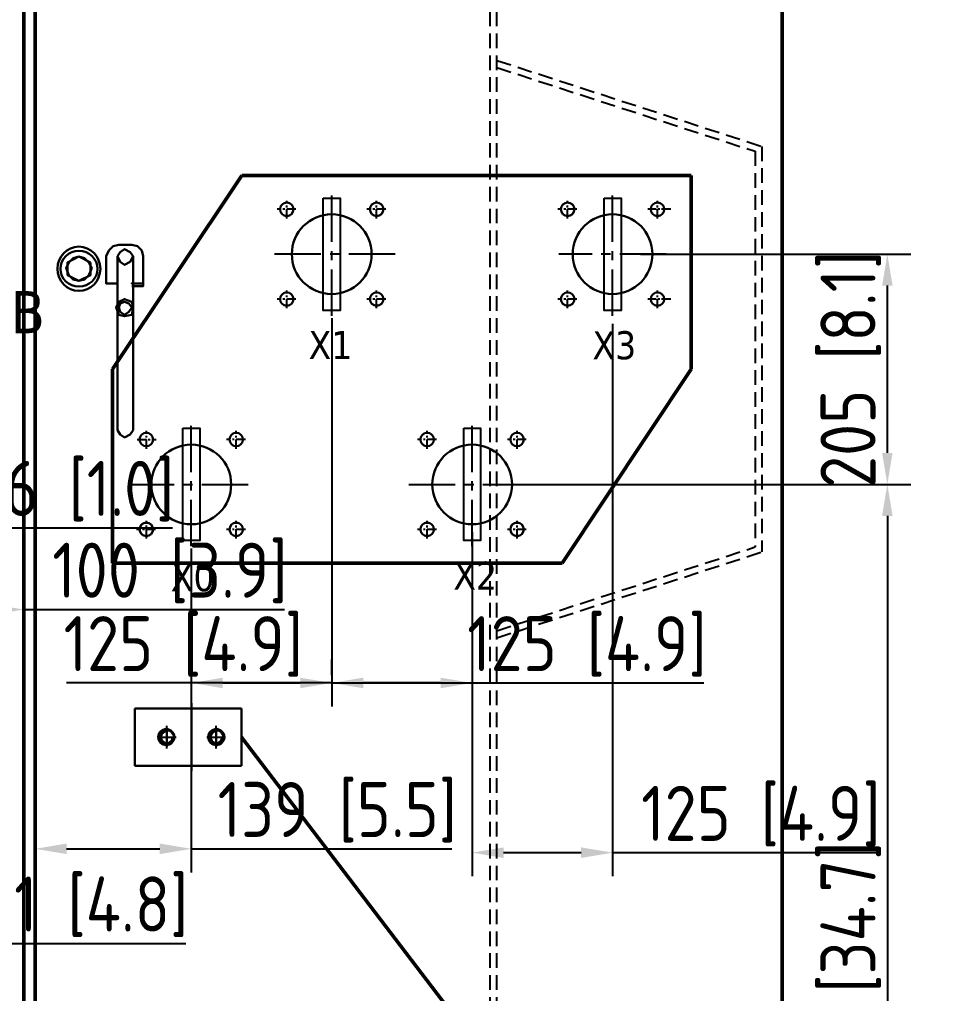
# Model space of a CAD drawing. Header units: millimetres. Extents: x 261789 to 272313, y -191856 to -185409.
# Drawn here: x 264258 to 265079, y -187570 to -186702 of the extents above; entities that cross this region are included whole.
import ezdxf

# ---------------------------------------------------------------- set-up
doc = ezdxf.new("R2010")
doc.units = ezdxf.units.MM
doc.header["$LTSCALE"] = 13
for name, pattern in [('CENTER', [50.8, 31.75, -6.35, 6.35, -6.35]), ('CENTERX2', [101.6, 63.5, -12.7, 12.7, -12.7]), ('DASHED', [0.75, 0.5, -0.25]), ('HIDDEN', [9.525, 6.35, -3.175])]:
    doc.linetypes.add(name, pattern=pattern)
for name, color, linetype in [('1', 4, 'Continuous'), ('2', 3, 'Continuous'), ('3中心线层', 1, 'CENTER'), ('4', 2, 'HIDDEN'), ('4虚线层', 6, 'DASHED'), ('粗实线', 4, 'Continuous')]:
    doc.layers.add(name, color=color, linetype=linetype)
doc.layers.add('2细实线', color=3, linetype='Continuous', lineweight=20)
doc.layers.add('标注、文本', color=3, linetype='Continuous', lineweight=25)
doc.styles.get("Standard").update_dxf_attribs({"font": 'gbenor.shx', "bigfont": 'gbcbig.shx'})
doc.styles.add('Tahoma$001', font='tahoma.ttf', dxfattribs={"height": 2.159784})
doc.dimstyles.new('英寸 1-10', dxfattribs={"dimscale": 14, "dimtxt": 3.5, "dimasz": 2, "dimexe": 1.5, "dimexo": 0.5, "dimgap": 0.5, "dimtad": 1, "dimtoh": 1, "dimdec": 1, "dimdsep": 46, "dimtxsty": 'Standard', "dimcen": 2.5, "dimclrd": 3, "dimclre": 3, "dimclrt": 3, "dimadec": 0, "dimazin": 2, "dimtfac": 1, "dimtdec": 1, "dimtmove": 0, "dimatfit": 2, "dimfxl": 1, "dimarcsym": 0})

# ---------------------------------------------------------------- blocks, each defined once
blk = doc.blocks.new('*D62')
at = {"layer": '2细实线', "color": 3, "linetype": 'ByBlock', "lineweight": -2}
for p, q in [((264410.78, -187173.47), (264410.78, -187461.94)), ((264271.78, -187181.58), (264271.78, -187461.94)), ((264299.78, -187440.94), (264382.78, -187440.94)), ((264410.78, -187440.94), (264642.8, -187440.94))]:
    blk.add_line(p, q, dxfattribs=at)
at = {"layer": '2细实线', "color": 3, "linetype": 'ByBlock'}
for points in [[(264299.78, -187436.27), (264299.78, -187445.6), (264271.78, -187440.94)], [(264382.78, -187436.27), (264382.78, -187445.6), (264410.78, -187440.94)]]:
    blk.add_solid(points, dxfattribs=at)
at = {"layer": 'Defpoints', "color": 0, "linetype": 'ByBlock'}
for p in [(264410.78, -187166.47), (264271.78, -187174.58), (264410.78, -187440.94)]:
    blk.add_point(p, dxfattribs=at)
at = {"layer": '2细实线', "color": 3, "linetype": 'ByBlock', "insert": (264540.79, -187408.42), "char_height": 49, "attachment_point": 5}
blk.add_mtext('139 [5.5]', dxfattribs=at)
blk = doc.blocks.new('A$C3970166B')
at = {"layer": '标注、文本', "color": 4, "lineweight": 30}
for points in [[(20.32, 13.55), (18.63, 16.93), (16.09, 19.47), (12.7, 20.32), (9.31, 19.47), (6.77, 16.93), (5.08, 13.55), (6.77, 9.31), (9.31, 6.77), (12.7, 5.93), (16.09, 6.77), (18.63, 9.31)], [(19.47, 16.93), (12.7, 20.32), (5.93, 16.93), (5.93, 9.31), (12.7, 5.93), (19.47, 9.31)]]:
    blk.add_lwpolyline(points, close=True, dxfattribs=at)
for major_axis, ratio in [((0, 13.12), 0.967742), ((-11.01, 0), 0.961538)]:
    blk.add_ellipse((12.7, 13.12), major_axis=major_axis, ratio=ratio, start_param=0, end_param=6.283185, dxfattribs=at)
blk = doc.blocks.new('A$C33D96195')
at = {"layer": '标注、文本', "color": 4, "lineweight": 30}
for points in [[(54.61, 171.45), (49.53, 170.18), (45.72, 166.37), (43.18, 161.29)], [(67.31, 6.35), (67.31, 161.29), (64.77, 165.1), (59.69, 167.64), (55.88, 165.1), (53.34, 161.29), (55.88, 156.21), (59.69, 153.67), (64.77, 156.21), (67.31, 161.29)], [(54.61, 171.45), (66.04, 171.45)], [(76.2, 161.29), (74.93, 166.37), (71.12, 170.18), (66.04, 171.45)], [(53.34, 137.16), (43.18, 137.16), (43.18, 161.29)], [(53.34, 161.29), (53.34, 6.35)], [(76.2, 161.29), (76.2, 137.16), (66.04, 137.16), (76.2, 137.16), (76.2, 134.62), (66.04, 134.62)], [(53.34, 6.35), (55.88, 2.54), (59.69, 0), (64.77, 2.54), (67.31, 6.35)]]:
    blk.add_lwpolyline(points, dxfattribs=at)
for points in [[(30.48, 150.83), (27.94, 155.91), (24.13, 159.72), (19.05, 160.99), (13.97, 159.72), (10.16, 155.91), (7.62, 150.83), (10.16, 144.48), (13.97, 140.67), (19.05, 139.4), (24.13, 140.67), (27.94, 144.48)], [(29.21, 155.91), (19.05, 160.99), (8.89, 155.91), (8.89, 144.48), (19.05, 139.4), (29.21, 144.48)], [(67.31, 115.57), (66.04, 120.65), (59.69, 123.19), (54.61, 120.65), (52.07, 115.57), (54.61, 109.22), (59.69, 107.95), (66.04, 109.22)], [(66.04, 115.57), (63.5, 119.38), (59.69, 120.65), (55.88, 119.38), (54.61, 115.57), (55.88, 111.76), (59.69, 109.22), (63.5, 111.76)]]:
    blk.add_lwpolyline(points, close=True, dxfattribs=at)
for major_axis, ratio in [((0, 19.69), 0.967742), ((-16.51, 0), 0.961538)]:
    blk.add_ellipse((19.05, 150.2), major_axis=major_axis, ratio=ratio, start_param=0, end_param=6.283185, dxfattribs=at)
at = {"layer": '标注、文本', "xscale": 1.5, "yscale": 1.5, "zscale": 1.5}
blk.add_blockref('A$C3970166B', (0, 130.51), dxfattribs=at)
blk = doc.blocks.new('*D45')
at = {"layer": '2细实线', "color": 3, "linetype": 'ByBlock', "lineweight": -2}
for p, q in [((264161.78, -187457.34), (264161.78, -187206.85)), ((264261.78, -187291.47), (264261.78, -187206.85)), ((264189.78, -187227.85), (264233.78, -187227.85)), ((264261.78, -187227.85), (264493.8, -187227.85))]:
    blk.add_line(p, q, dxfattribs=at)
at = {"layer": '2细实线', "color": 3, "linetype": 'ByBlock'}
for points in [[(264189.78, -187223.18), (264189.78, -187232.51), (264161.78, -187227.85)], [(264233.78, -187223.18), (264233.78, -187232.51), (264261.78, -187227.85)]]:
    blk.add_solid(points, dxfattribs=at)
at = {"layer": 'Defpoints', "color": 0, "linetype": 'ByBlock'}
for p in [(264261.78, -187227.85), (264261.78, -187298.47), (264161.78, -187464.34)]:
    blk.add_point(p, dxfattribs=at)
at = {"layer": '2细实线', "color": 3, "linetype": 'ByBlock', "insert": (264391.79, -187195.33), "char_height": 49, "attachment_point": 5}
blk.add_mtext('100 [3.9]', dxfattribs=at)
blk = doc.blocks.new('*D46')
at = {"layer": '2细实线', "color": 3, "linetype": 'ByBlock', "lineweight": -2}
for p, q in [((264161.78, -187446.97), (264161.78, -187546.09)), ((264040.79, -187531.71), (264040.79, -187546.09)), ((264068.79, -187525.09), (264133.78, -187525.09)), ((264161.78, -187525.09), (264405.84, -187525.09))]:
    blk.add_line(p, q, dxfattribs=at)
at = {"layer": '2细实线', "color": 3, "linetype": 'ByBlock'}
for points in [[(264068.79, -187520.42), (264068.79, -187529.75), (264040.79, -187525.09)], [(264133.78, -187520.42), (264133.78, -187529.75), (264161.78, -187525.09)]]:
    blk.add_solid(points, dxfattribs=at)
at = {"layer": 'Defpoints', "color": 0, "linetype": 'ByBlock'}
for p in [(264161.78, -187439.97), (264040.79, -187524.71), (264161.78, -187525.09)]:
    blk.add_point(p, dxfattribs=at)
at = {"layer": '2细实线', "color": 3, "linetype": 'ByBlock', "insert": (264305.94, -187492.57), "char_height": 49, "attachment_point": 5}
blk.add_mtext('121 [4.8]', dxfattribs=at)
blk = doc.blocks.new('*D64')
at = {"layer": '2细实线', "color": 3, "linetype": 'ByBlock', "lineweight": -2}
for p, q in [((264704.19, -187116.47), (265051.35, -187116.47)), ((265030.35, -187144.47), (265030.35, -187969.47)), ((264943.78, -187997.47), (265051.35, -187997.47))]:
    blk.add_line(p, q, dxfattribs=at)
at = {"layer": '2细实线', "color": 3, "linetype": 'ByBlock'}
for points in [[(265025.69, -187144.47), (265035.02, -187144.47), (265030.35, -187116.47)], [(265025.69, -187969.47), (265035.02, -187969.47), (265030.35, -187997.47)]]:
    blk.add_solid(points, dxfattribs=at)
at = {"layer": 'Defpoints', "color": 0, "linetype": 'ByBlock'}
for p in [(264697.19, -187116.47), (264936.78, -187997.47), (265030.35, -187997.47)]:
    blk.add_point(p, dxfattribs=at)
at = {"layer": '2细实线', "color": 3, "linetype": 'ByBlock', "insert": (264997.83, -187556.97), "char_height": 49, "attachment_point": 5, "rotation": 90}
blk.add_mtext('881 [34.7]', dxfattribs=at)
blk = doc.blocks.new('*D47')
at = {"layer": '2细实线', "color": 3, "linetype": 'ByBlock', "lineweight": -2}
for p, q in [((264810.53, -186911.47), (265051.35, -186911.47)), ((265030.35, -187088.47), (265030.35, -186939.47)), ((264833.32, -187116.47), (265051.35, -187116.47))]:
    blk.add_line(p, q, dxfattribs=at)
at = {"layer": '2细实线', "color": 3, "linetype": 'ByBlock'}
for points in [[(265025.69, -186939.47), (265035.02, -186939.47), (265030.35, -186911.47)], [(265025.69, -187088.47), (265035.02, -187088.47), (265030.35, -187116.47)]]:
    blk.add_solid(points, dxfattribs=at)
at = {"layer": 'Defpoints', "color": 0, "linetype": 'ByBlock'}
for p in [(264803.53, -186911.47), (265030.35, -186911.47), (264826.32, -187116.47)]:
    blk.add_point(p, dxfattribs=at)
at = {"layer": '2细实线', "color": 3, "linetype": 'ByBlock', "insert": (264997.83, -187013.97), "char_height": 49, "attachment_point": 5, "rotation": 90}
blk.add_mtext('205 [8.1]', dxfattribs=at)
blk = doc.blocks.new('*D66')
at = {"layer": '2细实线', "color": 3, "linetype": 'ByBlock', "lineweight": -2}
for p, q in [((264535.78, -186968.47), (264535.78, -187314.24)), ((264410.78, -187246.15), (264410.78, -187314.24)), ((264438.78, -187293.24), (264507.78, -187293.24)), ((264535.78, -187293.24), (264867.03, -187293.24))]:
    blk.add_line(p, q, dxfattribs=at)
at = {"layer": '2细实线', "color": 3, "linetype": 'ByBlock'}
for points in [[(264438.78, -187288.58), (264438.78, -187297.91), (264410.78, -187293.24)], [(264507.78, -187288.58), (264507.78, -187297.91), (264535.78, -187293.24)]]:
    blk.add_solid(points, dxfattribs=at)
at = {"layer": 'Defpoints', "color": 0, "linetype": 'ByBlock'}
for p in [(264535.78, -186961.47), (264410.78, -187239.15), (264535.78, -187293.24)]:
    blk.add_point(p, dxfattribs=at)
at = {"layer": '2细实线', "color": 3, "linetype": 'ByBlock', "insert": (264762.98, -187260.72), "char_height": 49, "attachment_point": 5}
blk.add_mtext('125 [4.9]', dxfattribs=at)
blk = doc.blocks.new('*D67')
at = {"layer": '2细实线', "color": 3, "linetype": 'ByBlock', "lineweight": -2}
for p, q in [((264660.78, -187158.97), (264660.78, -187314.24)), ((264535.78, -187286.24), (264535.78, -187272.24)), ((264535.78, -187293.24), (264299.68, -187293.24)), ((264632.78, -187293.24), (264563.78, -187293.24))]:
    blk.add_line(p, q, dxfattribs=at)
at = {"layer": '2细实线', "color": 3, "linetype": 'ByBlock'}
for points in [[(264563.78, -187288.58), (264563.78, -187297.91), (264535.78, -187293.24)], [(264632.78, -187288.58), (264632.78, -187297.91), (264660.78, -187293.24)]]:
    blk.add_solid(points, dxfattribs=at)
at = {"layer": 'Defpoints', "color": 0, "linetype": 'ByBlock'}
for p in [(264660.78, -187151.97), (264535.78, -187293.24), (264535.78, -187293.24)]:
    blk.add_point(p, dxfattribs=at)
at = {"layer": '2细实线', "color": 3, "linetype": 'ByBlock', "insert": (264403.73, -187260.72), "char_height": 49, "attachment_point": 5}
blk.add_mtext('125 [4.9]', dxfattribs=at)
blk = doc.blocks.new('*D68')
at = {"layer": '2细实线', "color": 3, "linetype": 'ByBlock', "lineweight": -2}
for p, q in [((264785.78, -186973.47), (264785.78, -187465.35)), ((264660.78, -187254.76), (264660.78, -187465.35)), ((264688.78, -187444.35), (264757.78, -187444.35)), ((264785.78, -187444.35), (265021.88, -187444.35))]:
    blk.add_line(p, q, dxfattribs=at)
at = {"layer": '2细实线', "color": 3, "linetype": 'ByBlock'}
for points in [[(264688.78, -187439.69), (264688.78, -187449.02), (264660.78, -187444.35)], [(264757.78, -187439.69), (264757.78, -187449.02), (264785.78, -187444.35)]]:
    blk.add_solid(points, dxfattribs=at)
at = {"layer": 'Defpoints', "color": 0, "linetype": 'ByBlock'}
for p in [(264785.78, -186966.47), (264660.78, -187247.76), (264785.78, -187444.35)]:
    blk.add_point(p, dxfattribs=at)
at = {"layer": '2细实线', "color": 3, "linetype": 'ByBlock', "insert": (264917.83, -187411.83), "char_height": 49, "attachment_point": 5}
blk.add_mtext('125 [4.9]', dxfattribs=at)
blk = doc.blocks.new('*D72')
at = {"layer": '2细实线', "color": 3, "linetype": 'ByBlock', "lineweight": -2}
for p, q in [((264135.78, -187148.74), (264135.78, -187134.05)), ((264161.78, -187148.74), (264161.78, -187134.05)), ((264107.78, -187155.05), (264079.78, -187155.05)), ((264135.78, -187155.05), (264161.78, -187155.05)), ((264189.78, -187155.05), (264394.11, -187155.05))]:
    blk.add_line(p, q, dxfattribs=at)
at = {"layer": '2细实线', "color": 3, "linetype": 'ByBlock'}
for points in [[(264107.78, -187150.39), (264107.78, -187159.72), (264135.78, -187155.05)], [(264189.78, -187150.39), (264189.78, -187159.72), (264161.78, -187155.05)]]:
    blk.add_solid(points, dxfattribs=at)
at = {"layer": 'Defpoints', "color": 0, "linetype": 'ByBlock'}
for p in [(264135.78, -187155.74), (264161.78, -187155.05), (264161.78, -187155.74)]:
    blk.add_point(p, dxfattribs=at)
at = {"layer": '2细实线', "color": 3, "linetype": 'ByBlock', "insert": (264305.94, -187122.53), "char_height": 49, "attachment_point": 5}
blk.add_mtext('26 [1.0]', dxfattribs=at)

msp = doc.modelspace()

# ---------------------------------------------------------------- linework, layer by layer
at = {"layer": '1', "color": 1, "linetype": 'CENTERX2', "lineweight": -3, "ltscale": 0.05}
for p, q in [((264535.778, -186966.47), (264535.778, -186856.47)), ((264785.778, -186966.47), (264785.778, -186856.47)), ((264592.186, -186911.47), (264479.369, -186911.47)), ((264833.528, -186911.47), (264738.028, -186911.47)), ((264410.778, -187171.47), (264410.778, -187059.902)), ((264660.778, -187171.47), (264660.778, -187061.47)), ((264354.209, -187116.47), (264467.346, -187116.47)), ((264604.369, -187116.47), (264717.186, -187116.47))]:
    msp.add_line(p, q, dxfattribs=at)
at = {"layer": '1', "color": 1, "linetype": 'CENTERX2', "lineweight": -3, "ltscale": 0.1}
for p, q in [((264411.055, -187311.33), (264411.055, -187371.605)), ((264389.055, -187351.476), (264389.055, -187331.46)), ((264433.055, -187351.476), (264433.055, -187331.46))]:
    msp.add_line(p, q, dxfattribs=at)
at = {"layer": '1'}
for centre in [(264389.055, -187341.468), (264433.055, -187341.468)]:
    msp.add_circle(centre, 6, dxfattribs=at)
at = {"layer": '2'}
for centre in [(264389.055, -187341.468), (264433.055, -187341.468)]:
    msp.add_arc(centre, 5.1, 90, 0, dxfattribs=at)
at = {"layer": '3中心线层', "ltscale": 0.02}
for p, q in [((264495.778, -186879.679), (264495.778, -186863.867)), ((264575.778, -186879.679), (264575.778, -186863.867)), ((264745.778, -186879.679), (264745.778, -186863.867)), ((264825.778, -186879.679), (264825.778, -186863.867)), ((264503.965, -186871.47), (264487.137, -186871.47)), ((264583.965, -186871.47), (264567.137, -186871.47)), ((264753.965, -186871.47), (264737.137, -186871.47)), ((264837.656, -186871.47), (264817.137, -186871.47)), ((264495.778, -186959.679), (264495.778, -186943.867)), ((264575.778, -186959.679), (264575.778, -186943.867)), ((264745.778, -186959.679), (264745.778, -186943.867)), ((264825.778, -186959.679), (264825.778, -186943.867)), ((264503.965, -186951.47), (264487.137, -186951.47)), ((264583.965, -186951.47), (264567.137, -186951.47)), ((264753.965, -186951.47), (264737.137, -186951.47)), ((264837.656, -186951.47), (264817.137, -186951.47)), ((264370.778, -187084.679), (264370.778, -187068.867)), ((264450.778, -187084.679), (264450.778, -187068.867)), ((264620.778, -187084.679), (264620.778, -187068.867)), ((264700.778, -187084.679), (264700.778, -187068.867)), ((264362.59, -187076.47), (264379.418, -187076.47)), ((264458.965, -187076.47), (264442.137, -187076.47)), ((264628.965, -187076.47), (264612.137, -187076.47)), ((264708.965, -187076.47), (264692.137, -187076.47)), ((264370.778, -187164.679), (264370.778, -187148.867)), ((264450.778, -187164.679), (264450.778, -187148.867)), ((264620.778, -187164.679), (264620.778, -187148.867)), ((264700.778, -187164.679), (264700.778, -187148.867)), ((264378.965, -187156.47), (264362.137, -187156.47)), ((264458.965, -187156.47), (264442.137, -187156.47)), ((264628.965, -187156.47), (264612.137, -187156.47)), ((264708.965, -187156.47), (264692.137, -187156.47))]:
    msp.add_line(p, q, dxfattribs=at)
at = {"layer": '4'}
for p, q in [((264380.755, -187341.468), (264397.355, -187341.468)), ((264389.055, -187333.168), (264389.055, -187349.768)), ((264424.755, -187341.468), (264441.355, -187341.468)), ((264433.055, -187333.168), (264433.055, -187349.768))]:
    msp.add_line(p, q, dxfattribs=at)
at = {"layer": '4虚线层', "ltscale": 2}
for p, q in [((264676.778, -187917.47), (264676.778, -186367.47)), ((264682.778, -187917.47), (264682.778, -186367.47)), ((264682.778, -186738.995), (264918.778, -186815.514)), ((264682.778, -186745.303), (264912.778, -186819.876)), ((264912.778, -186819.876), (264912.778, -187172.184)), ((264918.778, -186815.514), (264918.778, -187176.546)), ((264682.778, -187246.757), (264912.778, -187172.184)), ((264682.778, -187253.064), (264918.778, -187176.546))]:
    msp.add_line(p, q, dxfattribs=at)
at = {"layer": '标注、文本', "color": 4, "lineweight": 30}
for p, q in [((264360.555, -187315.968), (264455.555, -187315.968)), ((264360.555, -187366.968), (264360.555, -187315.968)), ((264455.555, -187315.968), (264455.555, -187366.968)), ((264455.555, -187366.968), (264360.555, -187366.968))]:
    msp.add_line(p, q, dxfattribs=at)
at = {"layer": '标注、文本'}
for centre in [(264389.055, -187341.468), (264433.055, -187341.468)]:
    msp.add_arc(centre, 6, 90, 0, dxfattribs=at)
at = {"layer": '粗实线', "lineweight": 50}
for p, q in [((264936.778, -187997.47), (264936.778, -186147.47)), ((264261.778, -186197.47), (264261.778, -187807.47)), ((264271.778, -186197.47), (264271.778, -187807.47)), ((264340.778, -187013.97), (264455.778, -186841.47)), ((264855.778, -186841.47), (264455.778, -186841.47)), ((264855.778, -187013.97), (264855.778, -186841.47)), ((264340.778, -187186.47), (264340.778, -187013.97)), ((264740.778, -187186.47), (264855.778, -187013.97)), ((264340.778, -187186.47), (264740.778, -187186.47)), ((265079.462, -188159.619), (264455.555, -187341.468))]:
    msp.add_line(p, q, dxfattribs=at)
at = {"layer": '粗实线'}
for points in [[(264528.278, -186861.47), (264543.278, -186861.47), (264543.278, -186961.47), (264528.278, -186961.47)], [(264778.278, -186861.47), (264793.278, -186861.47), (264793.278, -186961.47), (264778.278, -186961.47)], [(264403.278, -187066.47), (264418.278, -187066.47), (264418.278, -187166.47), (264403.278, -187166.47)], [(264653.278, -187066.47), (264668.278, -187066.47), (264668.278, -187166.47), (264653.278, -187166.47)]]:
    msp.add_lwpolyline(points, close=True, dxfattribs=at)
at = {"layer": '粗实线', "lineweight": 30}
for centre, radius in [((264495.778, -186871.47), 6), ((264575.778, -186871.47), 6), ((264745.778, -186871.47), 6), ((264825.778, -186871.47), 6), ((264535.778, -186911.47), 35.5), ((264785.778, -186911.47), 35.5), ((264495.778, -186951.47), 6), ((264575.778, -186951.47), 6), ((264745.778, -186951.47), 6), ((264825.778, -186951.47), 6), ((264370.778, -187076.47), 6), ((264450.778, -187076.47), 6), ((264620.778, -187076.47), 6), ((264700.778, -187076.47), 6), ((264410.778, -187116.47), 35.5), ((264660.778, -187116.47), 35.5), ((264370.778, -187156.47), 6), ((264450.778, -187156.47), 6), ((264620.778, -187156.47), 6), ((264700.778, -187156.47), 6), ((264388.555, -187341.468), 7.15), ((264433.055, -187341.468), 7.15)]:
    msp.add_circle(centre, radius, dxfattribs=at)

# ---------------------------------------------------------------- block references
at = {"layer": '标注、文本'}
msp.add_blockref('A$C33D96195', (264291.729, -187074.634), dxfattribs=at)

# ---------------------------------------------------------------- texts
at = {"layer": '标注、文本', "style": 'Tahoma$001'}
for s, height, p in [('H1B', 37.5, (264188.649, -186981.857)), ('X1', 25, (264515.149, -187004.914)), ('X3', 25, (264767.817, -187005.052)), ('X2', 25, (264644, -187210.225)), ('X0', 25, (264392.522, -187211.607))]:
    msp.add_text(s, height=height, dxfattribs=at).set_placement(p)

# ---------------------------------------------------------------- dimensions: what is measured, and where the dimension line sits
at = {"layer": '2细实线', "linetype": 'ByBlock'}
for base, p1, p2, picture, middle in [((265030.352, -186911.47), (264826.315, -187116.47), (264803.528, -186911.47), '*D47', (264997.831, -187013.97)), ((265030.352, -187997.47), (264697.186, -187116.47), (264936.778, -187997.47), '*D64', (264997.831, -187556.97))]:
    dim = msp.add_linear_dim(base=base, p1=p1, p2=p2, angle=90, dimstyle='英寸 1-10', dxfattribs=at)
    dim.commit()
    dim.dimension.update_dxf_attribs({"geometry": picture, "text_midpoint": middle})
for base, p1, p2, picture, middle in [((264535.778, -187293.244), (264410.778, -187239.147), (264535.778, -186961.47), '*D66', (264762.978, -187293.244)), ((264410.778, -187440.936), (264271.778, -187174.58), (264410.778, -187166.47), '*D62', (264540.787, -187440.936)), ((264161.778, -187525.087), (264040.789, -187524.706), (264161.778, -187439.969), '*D46', (264305.942, -187525.087))]:
    dim = msp.add_linear_dim(base=base, p1=p1, p2=p2, dimstyle='英寸 1-10', dxfattribs=at)
    dim.commit()
    dim.dimension.update_dxf_attribs({"geometry": picture, "text_midpoint": middle, "dimtype": 160})
for base, p1, p2, picture, middle in [((264785.778, -187444.355), (264660.778, -187247.761), (264785.778, -186966.47), '*D68', (264917.828, -187411.834)), ((264161.778, -187155.052), (264135.778, -187155.741), (264161.778, -187155.741), '*D72', (264305.942, -187122.531)), ((264261.778, -187227.847), (264161.778, -187464.336), (264261.778, -187298.475), '*D45', (264391.787, -187195.326)), ((264535.778, -187293.244), (264660.778, -187151.97), (264535.778, -187293.244), '*D67', (264403.727, -187260.723))]:
    dim = msp.add_linear_dim(base=base, p1=p1, p2=p2, dimstyle='英寸 1-10', dxfattribs=at)
    dim.commit()
    dim.dimension.update_dxf_attribs({"geometry": picture, "text_midpoint": middle})

doc.saveas('drawing.dxf')
